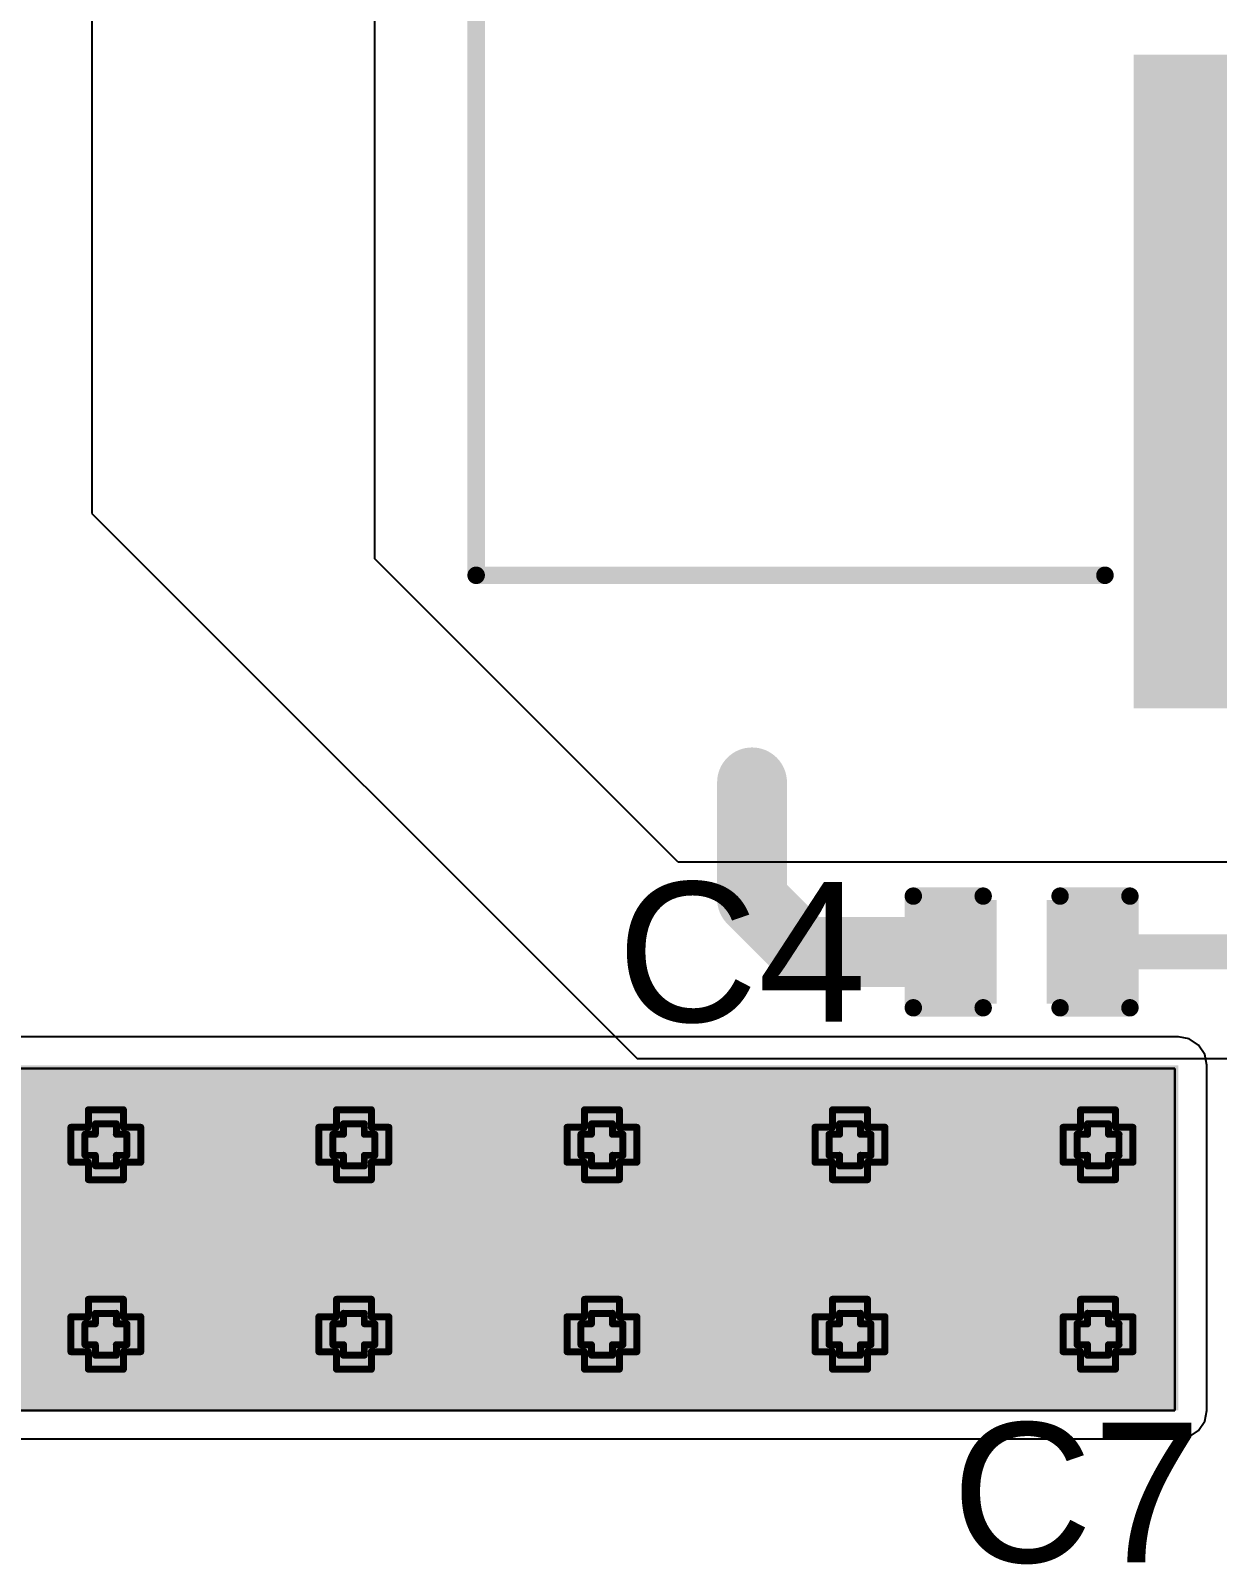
# Model space of a CAD drawing. Header units: inches. Extents: x -7 to 5163, y -3 to 5149.
# Drawn here: x 17.41 to 26.04, y 128.76 to 139.91 of the extents above; entities that cross this region are included whole.
import ezdxf

# ---------------------------------------------------------------- set-up
doc = ezdxf.new("R2010")
doc.units = ezdxf.units.IN
for name, color, linetype in [('Bottom Layer', 5, 'Continuous'), ('Bottom Solder', 6, 'Continuous'), ('Drill Drawing', 1, 'Continuous'), ('GND', 76, 'Continuous'), ('PWR', 16, 'Continuous'), ('Top Layer', 1, 'Continuous'), ('Top Overlay', 2, 'Continuous'), ('Top Paste', 8, 'Continuous'), ('Top Solder', 216, 'Continuous'), ('Via Holes', 16, 'Continuous')]:
    doc.layers.add(name, color=color, linetype=linetype)
doc.styles.add('Arial', font='', dxfattribs={"height": 0.2})
doc.styles.get('Arial').set_extended_font_data('Arial')

# ---------------------------------------------------------------- blocks, each defined once
blk = doc.blocks.new('SRP1270_4R7M_44')
at = {"layer": 'Top Layer'}
blk.add_hatch(color=1, dxfattribs=at).paths.add_polyline_path([(-7.775, -2), (-7.775, 2), (-3.225, 2), (-3.225, -2)])
at = {"layer": 'Top Paste'}
blk.add_hatch(color=8, dxfattribs=at).paths.add_polyline_path([(-7.775, -2), (-7.775, 2), (-3.225, 2), (-3.225, -2)])
at = {"layer": 'Top Solder'}
blk.add_hatch(color=216, dxfattribs=at).paths.add_polyline_path([(-7.877, -2.102), (-7.877, 2.102), (-3.123, 2.102), (-3.123, -2.102)])
at = {"layer": 'Top Overlay', "const_width": 0.127}
for points in [[(-6.909, 6.883), (-6.909, 2.311)], [(-6.909, 6.883), (6.883, 6.883)]]:
    blk.add_lwpolyline(points, dxfattribs=at)
at = {"layer": 'Top Overlay', "const_width": 0.0635}
for points in [[(-6.941, 6.883, 1), (-6.877, 6.883, 1)], [(-6.941, 6.883, 1), (-6.877, 6.883, 1)], [(-6.941, 2.311, 1), (-6.877, 2.311, 1)]]:
    blk.add_lwpolyline(points, format="xyb", close=True, dxfattribs=at)
blk = doc.blocks.new('____0402_89')
at = {"layer": 'Top Layer'}
for points in [[(-0.699, -0.318), (-0.699, 0.318), (-0.241, 0.318), (-0.241, -0.318)], [(0.241, -0.318), (0.241, 0.318), (0.699, 0.318), (0.699, -0.318)]]:
    blk.add_hatch(color=1, dxfattribs=at).paths.add_polyline_path(points)
at = {"layer": 'Top Paste'}
for points in [[(-0.699, -0.318), (-0.699, 0.318), (-0.241, 0.318), (-0.241, -0.318)], [(0.241, -0.318), (0.241, 0.318), (0.699, 0.318), (0.699, -0.318)]]:
    blk.add_hatch(color=8, dxfattribs=at).paths.add_polyline_path(points)
at = {"layer": 'Top Solder'}
for points in [[(-0.758, -0.377), (-0.758, 0.377), (-0.181, 0.377), (-0.181, -0.377)], [(0.181, -0.377), (0.181, 0.377), (0.758, 0.377), (0.758, -0.377)]]:
    blk.add_hatch(color=216, dxfattribs=at).paths.add_polyline_path(points)
at = {"layer": 'Top Overlay', "const_width": 0.127}
for points in [[(-0.279, 0.406), (-0.787, 0.406)], [(-0.787, 0.406), (-0.787, -0.406)], [(0.787, 0.406), (0.279, 0.406)], [(0.787, 0.406), (0.787, -0.406)], [(-0.279, -0.406), (-0.787, -0.406)], [(0.787, -0.406), (0.279, -0.406)]]:
    blk.add_lwpolyline(points, dxfattribs=at)
at = {"layer": 'Top Overlay', "const_width": 0.0635}
for points in [[(-0.819, 0.406, 1), (-0.756, 0.406, 1)], [(-0.819, 0.406, 1), (-0.756, 0.406, 1)], [(-0.311, 0.406, 1), (-0.248, 0.406, 1)], [(0.248, 0.406, 1), (0.311, 0.406, 1)], [(0.756, 0.406, 1), (0.819, 0.406, 1)], [(0.756, 0.406, 1), (0.819, 0.406, 1)], [(-0.819, -0.406, 1), (-0.756, -0.406, 1)], [(-0.819, -0.406, 1), (-0.756, -0.406, 1)], [(-0.311, -0.406, 1), (-0.248, -0.406, 1)], [(0.248, -0.406, 1), (0.311, -0.406, 1)], [(0.756, -0.406, 1), (0.819, -0.406, 1)], [(0.756, -0.406, 1), (0.819, -0.406, 1)]]:
    blk.add_lwpolyline(points, format="xyb", close=True, dxfattribs=at)

msp = doc.modelspace()

# ---------------------------------------------------------------- hatches: boundary and pattern name
at = {"layer": 'Bottom Layer'}
msp.add_hatch(color=5, dxfattribs=at).paths.add_polyline_path([(11.963, 129.875), (25.756, 129.875), (25.756, 132.385), (11.963, 132.385)])
h = msp.add_hatch(color=5, dxfattribs=at)
edge = h.paths.add_edge_path()
edge.add_arc((17.958, 131.807), 0.3, 0, 360)
h = msp.add_hatch(color=5, dxfattribs=at)
edge = h.paths.add_edge_path()
edge.add_arc((19.761, 131.807), 0.3, 0, 360)
h = msp.add_hatch(color=5, dxfattribs=at)
edge = h.paths.add_edge_path()
edge.add_arc((21.565, 131.807), 0.3, 0, 360)
h = msp.add_hatch(color=5, dxfattribs=at)
edge = h.paths.add_edge_path()
edge.add_arc((23.368, 131.807), 0.3, 0, 360)
h = msp.add_hatch(color=5, dxfattribs=at)
edge = h.paths.add_edge_path()
edge.add_arc((25.171, 131.807), 0.3, 0, 360)
h = msp.add_hatch(color=5, dxfattribs=at)
edge = h.paths.add_edge_path()
edge.add_arc((17.958, 130.429), 0.3, 0, 360)
h = msp.add_hatch(color=5, dxfattribs=at)
edge = h.paths.add_edge_path()
edge.add_arc((19.761, 130.429), 0.3, 0, 360)
h = msp.add_hatch(color=5, dxfattribs=at)
edge = h.paths.add_edge_path()
edge.add_arc((21.565, 130.429), 0.3, 0, 360)
h = msp.add_hatch(color=5, dxfattribs=at)
edge = h.paths.add_edge_path()
edge.add_arc((23.368, 130.429), 0.3, 0, 360)
h = msp.add_hatch(color=5, dxfattribs=at)
edge = h.paths.add_edge_path()
edge.add_arc((25.171, 130.429), 0.3, 0, 360)
at = {"layer": 'Bottom Solder'}
h = msp.add_hatch(color=6, dxfattribs=at)
edge = h.paths.add_edge_path()
edge.add_arc((17.958, 131.807), 0.402, 0, 360)
h = msp.add_hatch(color=6, dxfattribs=at)
edge = h.paths.add_edge_path()
edge.add_arc((19.761, 131.807), 0.402, 0, 360)
h = msp.add_hatch(color=6, dxfattribs=at)
edge = h.paths.add_edge_path()
edge.add_arc((21.565, 131.807), 0.402, 0, 360)
h = msp.add_hatch(color=6, dxfattribs=at)
edge = h.paths.add_edge_path()
edge.add_arc((23.368, 131.807), 0.402, 0, 360)
h = msp.add_hatch(color=6, dxfattribs=at)
edge = h.paths.add_edge_path()
edge.add_arc((25.171, 131.807), 0.402, 0, 360)
h = msp.add_hatch(color=6, dxfattribs=at)
edge = h.paths.add_edge_path()
edge.add_arc((17.958, 130.429), 0.402, 0, 360)
h = msp.add_hatch(color=6, dxfattribs=at)
edge = h.paths.add_edge_path()
edge.add_arc((19.761, 130.429), 0.402, 0, 360)
h = msp.add_hatch(color=6, dxfattribs=at)
edge = h.paths.add_edge_path()
edge.add_arc((21.565, 130.429), 0.402, 0, 360)
h = msp.add_hatch(color=6, dxfattribs=at)
edge = h.paths.add_edge_path()
edge.add_arc((23.368, 130.429), 0.402, 0, 360)
h = msp.add_hatch(color=6, dxfattribs=at)
edge = h.paths.add_edge_path()
edge.add_arc((25.171, 130.429), 0.402, 0, 360)
at = {"layer": 'GND'}
h = msp.add_hatch(color=76, dxfattribs=at)
edge = h.paths.add_edge_path()
edge.add_arc((17.958, 131.807), 0.3, 0, 360)
h = msp.add_hatch(color=76, dxfattribs=at)
edge = h.paths.add_edge_path()
edge.add_arc((19.761, 131.807), 0.3, 0, 360)
h = msp.add_hatch(color=76, dxfattribs=at)
edge = h.paths.add_edge_path()
edge.add_arc((21.565, 131.807), 0.3, 0, 360)
h = msp.add_hatch(color=76, dxfattribs=at)
edge = h.paths.add_edge_path()
edge.add_arc((23.368, 131.807), 0.3, 0, 360)
h = msp.add_hatch(color=76, dxfattribs=at)
edge = h.paths.add_edge_path()
edge.add_arc((25.171, 131.807), 0.3, 0, 360)
h = msp.add_hatch(color=76, dxfattribs=at)
edge = h.paths.add_edge_path()
edge.add_arc((17.958, 130.429), 0.3, 0, 360)
h = msp.add_hatch(color=76, dxfattribs=at)
edge = h.paths.add_edge_path()
edge.add_arc((19.761, 130.429), 0.3, 0, 360)
h = msp.add_hatch(color=76, dxfattribs=at)
edge = h.paths.add_edge_path()
edge.add_arc((21.565, 130.429), 0.3, 0, 360)
h = msp.add_hatch(color=76, dxfattribs=at)
edge = h.paths.add_edge_path()
edge.add_arc((23.368, 130.429), 0.3, 0, 360)
h = msp.add_hatch(color=76, dxfattribs=at)
edge = h.paths.add_edge_path()
edge.add_arc((25.171, 130.429), 0.3, 0, 360)
at = {"layer": 'PWR'}
h = msp.add_hatch(color=16, dxfattribs=at)
edge = h.paths.add_edge_path()
edge.add_arc((17.958, 131.807), 0.3, 0, 360)
h = msp.add_hatch(color=16, dxfattribs=at)
edge = h.paths.add_edge_path()
edge.add_arc((19.761, 131.807), 0.3, 0, 360)
h = msp.add_hatch(color=16, dxfattribs=at)
edge = h.paths.add_edge_path()
edge.add_arc((21.565, 131.807), 0.3, 0, 360)
h = msp.add_hatch(color=16, dxfattribs=at)
edge = h.paths.add_edge_path()
edge.add_arc((23.368, 131.807), 0.3, 0, 360)
h = msp.add_hatch(color=16, dxfattribs=at)
edge = h.paths.add_edge_path()
edge.add_arc((25.171, 131.807), 0.3, 0, 360)
h = msp.add_hatch(color=16, dxfattribs=at)
edge = h.paths.add_edge_path()
edge.add_arc((17.958, 130.429), 0.3, 0, 360)
h = msp.add_hatch(color=16, dxfattribs=at)
edge = h.paths.add_edge_path()
edge.add_arc((19.761, 130.429), 0.3, 0, 360)
h = msp.add_hatch(color=16, dxfattribs=at)
edge = h.paths.add_edge_path()
edge.add_arc((21.565, 130.429), 0.3, 0, 360)
h = msp.add_hatch(color=16, dxfattribs=at)
edge = h.paths.add_edge_path()
edge.add_arc((23.368, 130.429), 0.3, 0, 360)
h = msp.add_hatch(color=16, dxfattribs=at)
edge = h.paths.add_edge_path()
edge.add_arc((25.171, 130.429), 0.3, 0, 360)
at = {"layer": 'Top Layer'}
h = msp.add_hatch(color=1, dxfattribs=at)
edge = h.paths.add_edge_path()
edge.add_arc((17.958, 131.807), 0.3, 0, 360)
h = msp.add_hatch(color=1, dxfattribs=at)
edge = h.paths.add_edge_path()
edge.add_arc((19.761, 131.807), 0.3, 0, 360)
h = msp.add_hatch(color=1, dxfattribs=at)
edge = h.paths.add_edge_path()
edge.add_arc((21.565, 131.807), 0.3, 0, 360)
h = msp.add_hatch(color=1, dxfattribs=at)
edge = h.paths.add_edge_path()
edge.add_arc((23.368, 131.807), 0.3, 0, 360)
h = msp.add_hatch(color=1, dxfattribs=at)
edge = h.paths.add_edge_path()
edge.add_arc((25.171, 131.807), 0.3, 0, 360)
h = msp.add_hatch(color=1, dxfattribs=at)
edge = h.paths.add_edge_path()
edge.add_arc((17.958, 130.429), 0.3, 0, 360)
h = msp.add_hatch(color=1, dxfattribs=at)
edge = h.paths.add_edge_path()
edge.add_arc((19.761, 130.429), 0.3, 0, 360)
h = msp.add_hatch(color=1, dxfattribs=at)
edge = h.paths.add_edge_path()
edge.add_arc((21.565, 130.429), 0.3, 0, 360)
h = msp.add_hatch(color=1, dxfattribs=at)
edge = h.paths.add_edge_path()
edge.add_arc((23.368, 130.429), 0.3, 0, 360)
h = msp.add_hatch(color=1, dxfattribs=at)
edge = h.paths.add_edge_path()
edge.add_arc((25.171, 130.429), 0.3, 0, 360)
at = {"layer": 'Top Solder'}
h = msp.add_hatch(color=216, dxfattribs=at)
edge = h.paths.add_edge_path()
edge.add_arc((17.958, 131.807), 0.402, 0, 360)
h = msp.add_hatch(color=216, dxfattribs=at)
edge = h.paths.add_edge_path()
edge.add_arc((19.761, 131.807), 0.402, 0, 360)
h = msp.add_hatch(color=216, dxfattribs=at)
edge = h.paths.add_edge_path()
edge.add_arc((21.565, 131.807), 0.402, 0, 360)
h = msp.add_hatch(color=216, dxfattribs=at)
edge = h.paths.add_edge_path()
edge.add_arc((23.368, 131.807), 0.402, 0, 360)
h = msp.add_hatch(color=216, dxfattribs=at)
edge = h.paths.add_edge_path()
edge.add_arc((25.171, 131.807), 0.402, 0, 360)
h = msp.add_hatch(color=216, dxfattribs=at)
edge = h.paths.add_edge_path()
edge.add_arc((17.958, 130.429), 0.402, 0, 360)
h = msp.add_hatch(color=216, dxfattribs=at)
edge = h.paths.add_edge_path()
edge.add_arc((19.761, 130.429), 0.402, 0, 360)
h = msp.add_hatch(color=216, dxfattribs=at)
edge = h.paths.add_edge_path()
edge.add_arc((21.565, 130.429), 0.402, 0, 360)
h = msp.add_hatch(color=216, dxfattribs=at)
edge = h.paths.add_edge_path()
edge.add_arc((23.368, 130.429), 0.402, 0, 360)
h = msp.add_hatch(color=216, dxfattribs=at)
edge = h.paths.add_edge_path()
edge.add_arc((25.171, 130.429), 0.402, 0, 360)
at = {"layer": 'Via Holes'}
h = msp.add_hatch(color=7, dxfattribs=at)
edge = h.paths.add_edge_path()
edge.add_arc((17.958, 131.807), 0.15, 0, 360)
h = msp.add_hatch(color=7, dxfattribs=at)
edge = h.paths.add_edge_path()
edge.add_arc((19.761, 131.807), 0.15, 0, 360)
h = msp.add_hatch(color=7, dxfattribs=at)
edge = h.paths.add_edge_path()
edge.add_arc((21.565, 131.807), 0.15, 0, 360)
h = msp.add_hatch(color=7, dxfattribs=at)
edge = h.paths.add_edge_path()
edge.add_arc((23.368, 131.807), 0.15, 0, 360)
h = msp.add_hatch(color=7, dxfattribs=at)
edge = h.paths.add_edge_path()
edge.add_arc((25.171, 131.807), 0.15, 0, 360)
h = msp.add_hatch(color=7, dxfattribs=at)
edge = h.paths.add_edge_path()
edge.add_arc((17.958, 130.429), 0.15, 0, 360)
h = msp.add_hatch(color=7, dxfattribs=at)
edge = h.paths.add_edge_path()
edge.add_arc((19.761, 130.429), 0.15, 0, 360)
h = msp.add_hatch(color=7, dxfattribs=at)
edge = h.paths.add_edge_path()
edge.add_arc((21.565, 130.429), 0.15, 0, 360)
h = msp.add_hatch(color=7, dxfattribs=at)
edge = h.paths.add_edge_path()
edge.add_arc((23.368, 130.429), 0.15, 0, 360)
h = msp.add_hatch(color=7, dxfattribs=at)
edge = h.paths.add_edge_path()
edge.add_arc((25.171, 130.429), 0.15, 0, 360)

# ---------------------------------------------------------------- linework, layer by layer
at = {"layer": 'Bottom Layer'}
for p, q in [((25.756, 132.592), (11.963, 132.592)), ((25.835, 132.576), (25.756, 132.592)), ((25.902, 132.531), (25.835, 132.576)), ((25.947, 132.464), (25.902, 132.531)), ((25.963, 132.385), (25.947, 132.464)), ((25.963, 129.875), (25.963, 132.385)), ((25.947, 129.796), (25.963, 129.875)), ((25.835, 129.684), (25.902, 129.729)), ((25.902, 129.729), (25.947, 129.796)), ((11.963, 129.668), (25.756, 129.668)), ((25.756, 129.668), (25.835, 129.684))]:
    msp.add_line(p, q, dxfattribs=at)
at = {"layer": 'Drill Drawing', "const_width": 0.0508}
for points in [[(17.831, 131.934), (17.831, 132.061)], [(17.831, 132.061), (18.085, 132.061)], [(18.085, 131.934), (18.085, 132.061)], [(19.634, 131.934), (19.634, 132.061)], [(19.634, 132.061), (19.888, 132.061)], [(19.888, 131.934), (19.888, 132.061)], [(21.438, 131.934), (21.438, 132.061)], [(21.438, 132.061), (21.692, 132.061)], [(21.692, 131.934), (21.692, 132.061)], [(23.241, 131.934), (23.241, 132.061)], [(23.241, 132.061), (23.495, 132.061)], [(23.495, 131.934), (23.495, 132.061)], [(25.044, 131.934), (25.044, 132.061)], [(25.044, 132.061), (25.298, 132.061)], [(25.298, 131.934), (25.298, 132.061)], [(17.704, 131.68), (17.704, 131.934)], [(17.704, 131.934), (17.831, 131.934)], [(17.882, 131.883), (17.882, 131.959)], [(17.882, 131.959), (18.034, 131.959)], [(18.034, 131.883), (18.034, 131.959)], [(18.085, 131.934), (18.212, 131.934)], [(18.212, 131.68), (18.212, 131.934)], [(19.507, 131.68), (19.507, 131.934)], [(19.507, 131.934), (19.634, 131.934)], [(19.685, 131.883), (19.685, 131.959)], [(19.685, 131.959), (19.837, 131.959)], [(19.837, 131.883), (19.837, 131.959)], [(19.888, 131.934), (20.015, 131.934)], [(20.015, 131.68), (20.015, 131.934)], [(21.311, 131.68), (21.311, 131.934)], [(21.311, 131.934), (21.438, 131.934)], [(21.488, 131.883), (21.488, 131.959)], [(21.488, 131.959), (21.641, 131.959)], [(21.641, 131.883), (21.641, 131.959)], [(21.692, 131.934), (21.819, 131.934)], [(21.819, 131.68), (21.819, 131.934)], [(23.114, 131.68), (23.114, 131.934)], [(23.114, 131.934), (23.241, 131.934)], [(23.292, 131.883), (23.292, 131.959)], [(23.292, 131.959), (23.444, 131.959)], [(23.444, 131.883), (23.444, 131.959)], [(23.495, 131.934), (23.622, 131.934)], [(23.622, 131.68), (23.622, 131.934)], [(24.917, 131.68), (24.917, 131.934)], [(24.917, 131.934), (25.044, 131.934)], [(25.095, 131.883), (25.095, 131.959)], [(25.095, 131.959), (25.248, 131.959)], [(25.248, 131.883), (25.248, 131.959)], [(25.298, 131.934), (25.425, 131.934)], [(25.425, 131.68), (25.425, 131.934)], [(17.805, 131.73), (17.805, 131.883)], [(17.805, 131.883), (17.882, 131.883)], [(18.034, 131.883), (18.11, 131.883)], [(18.11, 131.73), (18.11, 131.883)], [(19.609, 131.73), (19.609, 131.883)], [(19.609, 131.883), (19.685, 131.883)], [(19.837, 131.883), (19.914, 131.883)], [(19.914, 131.73), (19.914, 131.883)], [(21.412, 131.73), (21.412, 131.883)], [(21.412, 131.883), (21.488, 131.883)], [(21.641, 131.883), (21.717, 131.883)], [(21.717, 131.73), (21.717, 131.883)], [(23.216, 131.73), (23.216, 131.883)], [(23.216, 131.883), (23.292, 131.883)], [(23.444, 131.883), (23.52, 131.883)], [(23.52, 131.73), (23.52, 131.883)], [(25.019, 131.73), (25.019, 131.883)], [(25.019, 131.883), (25.095, 131.883)], [(25.248, 131.883), (25.324, 131.883)], [(25.324, 131.73), (25.324, 131.883)], [(17.805, 131.73), (17.882, 131.73)], [(17.882, 131.654), (17.882, 131.73)], [(18.034, 131.73), (18.11, 131.73)], [(18.034, 131.654), (18.034, 131.73)], [(19.609, 131.73), (19.685, 131.73)], [(19.685, 131.654), (19.685, 131.73)], [(19.837, 131.73), (19.914, 131.73)], [(19.837, 131.654), (19.837, 131.73)], [(21.412, 131.73), (21.488, 131.73)], [(21.488, 131.654), (21.488, 131.73)], [(21.641, 131.73), (21.717, 131.73)], [(21.641, 131.654), (21.641, 131.73)], [(23.216, 131.73), (23.292, 131.73)], [(23.292, 131.654), (23.292, 131.73)], [(23.444, 131.73), (23.52, 131.73)], [(23.444, 131.654), (23.444, 131.73)], [(25.019, 131.73), (25.095, 131.73)], [(25.095, 131.654), (25.095, 131.73)], [(25.248, 131.73), (25.324, 131.73)], [(25.248, 131.654), (25.248, 131.73)], [(17.704, 131.68), (17.831, 131.68)], [(17.831, 131.553), (17.831, 131.68)], [(17.882, 131.654), (18.034, 131.654)], [(18.085, 131.68), (18.212, 131.68)], [(18.085, 131.553), (18.085, 131.68)], [(19.507, 131.68), (19.634, 131.68)], [(19.634, 131.553), (19.634, 131.68)], [(19.685, 131.654), (19.837, 131.654)], [(19.888, 131.68), (20.015, 131.68)], [(19.888, 131.553), (19.888, 131.68)], [(21.311, 131.68), (21.438, 131.68)], [(21.438, 131.553), (21.438, 131.68)], [(21.488, 131.654), (21.641, 131.654)], [(21.692, 131.68), (21.819, 131.68)], [(21.692, 131.553), (21.692, 131.68)], [(23.114, 131.68), (23.241, 131.68)], [(23.241, 131.553), (23.241, 131.68)], [(23.292, 131.654), (23.444, 131.654)], [(23.495, 131.68), (23.622, 131.68)], [(23.495, 131.553), (23.495, 131.68)], [(24.917, 131.68), (25.044, 131.68)], [(25.044, 131.553), (25.044, 131.68)], [(25.095, 131.654), (25.248, 131.654)], [(25.298, 131.68), (25.425, 131.68)], [(25.298, 131.553), (25.298, 131.68)], [(17.831, 131.553), (18.085, 131.553)], [(19.634, 131.553), (19.888, 131.553)], [(21.438, 131.553), (21.692, 131.553)], [(23.241, 131.553), (23.495, 131.553)], [(25.044, 131.553), (25.298, 131.553)], [(17.831, 130.556), (17.831, 130.683)], [(17.831, 130.683), (18.085, 130.683)], [(18.085, 130.556), (18.085, 130.683)], [(19.634, 130.556), (19.634, 130.683)], [(19.634, 130.683), (19.888, 130.683)], [(19.888, 130.556), (19.888, 130.683)], [(21.438, 130.556), (21.438, 130.683)], [(21.438, 130.683), (21.692, 130.683)], [(21.692, 130.556), (21.692, 130.683)], [(23.241, 130.556), (23.241, 130.683)], [(23.241, 130.683), (23.495, 130.683)], [(23.495, 130.556), (23.495, 130.683)], [(25.044, 130.556), (25.044, 130.683)], [(25.044, 130.683), (25.298, 130.683)], [(25.298, 130.556), (25.298, 130.683)], [(17.882, 130.505), (17.882, 130.581)], [(17.882, 130.581), (18.034, 130.581)], [(18.034, 130.505), (18.034, 130.581)], [(19.685, 130.505), (19.685, 130.581)], [(19.685, 130.581), (19.837, 130.581)], [(19.837, 130.505), (19.837, 130.581)], [(21.488, 130.505), (21.488, 130.581)], [(21.488, 130.581), (21.641, 130.581)], [(21.641, 130.505), (21.641, 130.581)], [(23.292, 130.505), (23.292, 130.581)], [(23.292, 130.581), (23.444, 130.581)], [(23.444, 130.505), (23.444, 130.581)], [(25.095, 130.505), (25.095, 130.581)], [(25.095, 130.581), (25.248, 130.581)], [(25.248, 130.505), (25.248, 130.581)], [(17.704, 130.302), (17.704, 130.556)], [(17.704, 130.556), (17.831, 130.556)], [(17.805, 130.353), (17.805, 130.505)], [(17.805, 130.505), (17.882, 130.505)], [(18.034, 130.505), (18.11, 130.505)], [(18.085, 130.556), (18.212, 130.556)], [(18.11, 130.353), (18.11, 130.505)], [(18.212, 130.302), (18.212, 130.556)], [(19.507, 130.302), (19.507, 130.556)], [(19.507, 130.556), (19.634, 130.556)], [(19.609, 130.353), (19.609, 130.505)], [(19.609, 130.505), (19.685, 130.505)], [(19.837, 130.505), (19.914, 130.505)], [(19.888, 130.556), (20.015, 130.556)], [(19.914, 130.353), (19.914, 130.505)], [(20.015, 130.302), (20.015, 130.556)], [(21.311, 130.302), (21.311, 130.556)], [(21.311, 130.556), (21.438, 130.556)], [(21.412, 130.353), (21.412, 130.505)], [(21.412, 130.505), (21.488, 130.505)], [(21.641, 130.505), (21.717, 130.505)], [(21.692, 130.556), (21.819, 130.556)], [(21.717, 130.353), (21.717, 130.505)], [(21.819, 130.302), (21.819, 130.556)], [(23.114, 130.302), (23.114, 130.556)], [(23.114, 130.556), (23.241, 130.556)], [(23.216, 130.353), (23.216, 130.505)], [(23.216, 130.505), (23.292, 130.505)], [(23.444, 130.505), (23.52, 130.505)], [(23.495, 130.556), (23.622, 130.556)], [(23.52, 130.353), (23.52, 130.505)], [(23.622, 130.302), (23.622, 130.556)], [(24.917, 130.302), (24.917, 130.556)], [(24.917, 130.556), (25.044, 130.556)], [(25.019, 130.353), (25.019, 130.505)], [(25.019, 130.505), (25.095, 130.505)], [(25.248, 130.505), (25.324, 130.505)], [(25.298, 130.556), (25.425, 130.556)], [(25.324, 130.353), (25.324, 130.505)], [(25.425, 130.302), (25.425, 130.556)], [(17.805, 130.353), (17.882, 130.353)], [(17.882, 130.277), (17.882, 130.353)], [(18.034, 130.353), (18.11, 130.353)], [(18.034, 130.277), (18.034, 130.353)], [(19.609, 130.353), (19.685, 130.353)], [(19.685, 130.277), (19.685, 130.353)], [(19.837, 130.353), (19.914, 130.353)], [(19.837, 130.277), (19.837, 130.353)], [(21.412, 130.353), (21.488, 130.353)], [(21.488, 130.277), (21.488, 130.353)], [(21.641, 130.353), (21.717, 130.353)], [(21.641, 130.277), (21.641, 130.353)], [(23.216, 130.353), (23.292, 130.353)], [(23.292, 130.277), (23.292, 130.353)], [(23.444, 130.353), (23.52, 130.353)], [(23.444, 130.277), (23.444, 130.353)], [(25.019, 130.353), (25.095, 130.353)], [(25.095, 130.277), (25.095, 130.353)], [(25.248, 130.353), (25.324, 130.353)], [(25.248, 130.277), (25.248, 130.353)], [(17.704, 130.302), (17.831, 130.302)], [(17.831, 130.175), (17.831, 130.302)], [(17.882, 130.277), (18.034, 130.277)], [(18.085, 130.302), (18.212, 130.302)], [(18.085, 130.175), (18.085, 130.302)], [(19.507, 130.302), (19.634, 130.302)], [(19.634, 130.175), (19.634, 130.302)], [(19.685, 130.277), (19.837, 130.277)], [(19.888, 130.302), (20.015, 130.302)], [(19.888, 130.175), (19.888, 130.302)], [(21.311, 130.302), (21.438, 130.302)], [(21.438, 130.175), (21.438, 130.302)], [(21.488, 130.277), (21.641, 130.277)], [(21.692, 130.302), (21.819, 130.302)], [(21.692, 130.175), (21.692, 130.302)], [(23.114, 130.302), (23.241, 130.302)], [(23.241, 130.175), (23.241, 130.302)], [(23.292, 130.277), (23.444, 130.277)], [(23.495, 130.302), (23.622, 130.302)], [(23.495, 130.175), (23.495, 130.302)], [(24.917, 130.302), (25.044, 130.302)], [(25.044, 130.175), (25.044, 130.302)], [(25.095, 130.277), (25.248, 130.277)], [(25.298, 130.302), (25.425, 130.302)], [(25.298, 130.175), (25.298, 130.302)], [(17.831, 130.175), (18.085, 130.175)], [(19.634, 130.175), (19.888, 130.175)], [(21.438, 130.175), (21.692, 130.175)], [(23.241, 130.175), (23.495, 130.175)], [(25.044, 130.175), (25.298, 130.175)]]:
    msp.add_lwpolyline(points, dxfattribs=at)
at = {"layer": 'Drill Drawing', "const_width": 0.0254}
for points in [[(17.818, 132.061, 1), (17.843, 132.061, 1)], [(17.818, 132.061, 1), (17.843, 132.061, 1)], [(18.072, 132.061, 1), (18.098, 132.061, 1)], [(18.072, 132.061, 1), (18.098, 132.061, 1)], [(19.622, 132.061, 1), (19.647, 132.061, 1)], [(19.622, 132.061, 1), (19.647, 132.061, 1)], [(19.875, 132.061, 1), (19.901, 132.061, 1)], [(19.875, 132.061, 1), (19.901, 132.061, 1)], [(21.425, 132.061, 1), (21.45, 132.061, 1)], [(21.425, 132.061, 1), (21.45, 132.061, 1)], [(21.679, 132.061, 1), (21.704, 132.061, 1)], [(21.679, 132.061, 1), (21.704, 132.061, 1)], [(23.228, 132.061, 1), (23.254, 132.061, 1)], [(23.228, 132.061, 1), (23.254, 132.061, 1)], [(23.482, 132.061, 1), (23.508, 132.061, 1)], [(23.482, 132.061, 1), (23.508, 132.061, 1)], [(25.032, 132.061, 1), (25.057, 132.061, 1)], [(25.032, 132.061, 1), (25.057, 132.061, 1)], [(25.286, 132.061, 1), (25.311, 132.061, 1)], [(25.286, 132.061, 1), (25.311, 132.061, 1)], [(17.691, 131.934, 1), (17.716, 131.934, 1)], [(17.691, 131.934, 1), (17.716, 131.934, 1)], [(17.818, 131.934, 1), (17.843, 131.934, 1)], [(17.818, 131.934, 1), (17.843, 131.934, 1)], [(17.869, 131.959, 1), (17.894, 131.959, 1)], [(17.869, 131.959, 1), (17.894, 131.959, 1)], [(18.021, 131.959, 1), (18.047, 131.959, 1)], [(18.021, 131.959, 1), (18.047, 131.959, 1)], [(18.072, 131.934, 1), (18.098, 131.934, 1)], [(18.072, 131.934, 1), (18.098, 131.934, 1)], [(18.199, 131.934, 1), (18.224, 131.934, 1)], [(18.199, 131.934, 1), (18.224, 131.934, 1)], [(19.494, 131.934, 1), (19.52, 131.934, 1)], [(19.494, 131.934, 1), (19.52, 131.934, 1)], [(19.622, 131.934, 1), (19.647, 131.934, 1)], [(19.622, 131.934, 1), (19.647, 131.934, 1)], [(19.672, 131.959, 1), (19.698, 131.959, 1)], [(19.672, 131.959, 1), (19.698, 131.959, 1)], [(19.825, 131.959, 1), (19.85, 131.959, 1)], [(19.825, 131.959, 1), (19.85, 131.959, 1)], [(19.875, 131.934, 1), (19.901, 131.934, 1)], [(19.875, 131.934, 1), (19.901, 131.934, 1)], [(20.003, 131.934, 1), (20.028, 131.934, 1)], [(20.003, 131.934, 1), (20.028, 131.934, 1)], [(21.298, 131.934, 1), (21.323, 131.934, 1)], [(21.298, 131.934, 1), (21.323, 131.934, 1)], [(21.425, 131.934, 1), (21.45, 131.934, 1)], [(21.425, 131.934, 1), (21.45, 131.934, 1)], [(21.476, 131.959, 1), (21.501, 131.959, 1)], [(21.476, 131.959, 1), (21.501, 131.959, 1)], [(21.628, 131.959, 1), (21.654, 131.959, 1)], [(21.628, 131.959, 1), (21.654, 131.959, 1)], [(21.679, 131.934, 1), (21.704, 131.934, 1)], [(21.679, 131.934, 1), (21.704, 131.934, 1)], [(21.806, 131.934, 1), (21.831, 131.934, 1)], [(21.806, 131.934, 1), (21.831, 131.934, 1)], [(23.101, 131.934, 1), (23.127, 131.934, 1)], [(23.101, 131.934, 1), (23.127, 131.934, 1)], [(23.228, 131.934, 1), (23.254, 131.934, 1)], [(23.228, 131.934, 1), (23.254, 131.934, 1)], [(23.279, 131.959, 1), (23.305, 131.959, 1)], [(23.279, 131.959, 1), (23.305, 131.959, 1)], [(23.431, 131.959, 1), (23.457, 131.959, 1)], [(23.431, 131.959, 1), (23.457, 131.959, 1)], [(23.482, 131.934, 1), (23.508, 131.934, 1)], [(23.482, 131.934, 1), (23.508, 131.934, 1)], [(23.609, 131.934, 1), (23.635, 131.934, 1)], [(23.609, 131.934, 1), (23.635, 131.934, 1)], [(24.905, 131.934, 1), (24.93, 131.934, 1)], [(24.905, 131.934, 1), (24.93, 131.934, 1)], [(25.032, 131.934, 1), (25.057, 131.934, 1)], [(25.032, 131.934, 1), (25.057, 131.934, 1)], [(25.082, 131.959, 1), (25.108, 131.959, 1)], [(25.082, 131.959, 1), (25.108, 131.959, 1)], [(25.235, 131.959, 1), (25.26, 131.959, 1)], [(25.235, 131.959, 1), (25.26, 131.959, 1)], [(25.286, 131.934, 1), (25.311, 131.934, 1)], [(25.286, 131.934, 1), (25.311, 131.934, 1)], [(25.413, 131.934, 1), (25.438, 131.934, 1)], [(25.413, 131.934, 1), (25.438, 131.934, 1)], [(17.793, 131.883, 1), (17.818, 131.883, 1)], [(17.793, 131.883, 1), (17.818, 131.883, 1)], [(17.869, 131.883, 1), (17.894, 131.883, 1)], [(17.869, 131.883, 1), (17.894, 131.883, 1)], [(18.021, 131.883, 1), (18.047, 131.883, 1)], [(18.021, 131.883, 1), (18.047, 131.883, 1)], [(18.098, 131.883, 1), (18.123, 131.883, 1)], [(18.098, 131.883, 1), (18.123, 131.883, 1)], [(19.596, 131.883, 1), (19.622, 131.883, 1)], [(19.596, 131.883, 1), (19.622, 131.883, 1)], [(19.672, 131.883, 1), (19.698, 131.883, 1)], [(19.672, 131.883, 1), (19.698, 131.883, 1)], [(19.825, 131.883, 1), (19.85, 131.883, 1)], [(19.825, 131.883, 1), (19.85, 131.883, 1)], [(19.901, 131.883, 1), (19.926, 131.883, 1)], [(19.901, 131.883, 1), (19.926, 131.883, 1)], [(21.399, 131.883, 1), (21.425, 131.883, 1)], [(21.399, 131.883, 1), (21.425, 131.883, 1)], [(21.476, 131.883, 1), (21.501, 131.883, 1)], [(21.476, 131.883, 1), (21.501, 131.883, 1)], [(21.628, 131.883, 1), (21.654, 131.883, 1)], [(21.628, 131.883, 1), (21.654, 131.883, 1)], [(21.704, 131.883, 1), (21.73, 131.883, 1)], [(21.704, 131.883, 1), (21.73, 131.883, 1)], [(23.203, 131.883, 1), (23.228, 131.883, 1)], [(23.203, 131.883, 1), (23.228, 131.883, 1)], [(23.279, 131.883, 1), (23.305, 131.883, 1)], [(23.279, 131.883, 1), (23.305, 131.883, 1)], [(23.431, 131.883, 1), (23.457, 131.883, 1)], [(23.431, 131.883, 1), (23.457, 131.883, 1)], [(23.508, 131.883, 1), (23.533, 131.883, 1)], [(23.508, 131.883, 1), (23.533, 131.883, 1)], [(25.006, 131.883, 1), (25.032, 131.883, 1)], [(25.006, 131.883, 1), (25.032, 131.883, 1)], [(25.082, 131.883, 1), (25.108, 131.883, 1)], [(25.082, 131.883, 1), (25.108, 131.883, 1)], [(25.235, 131.883, 1), (25.26, 131.883, 1)], [(25.235, 131.883, 1), (25.26, 131.883, 1)], [(25.311, 131.883, 1), (25.337, 131.883, 1)], [(25.311, 131.883, 1), (25.337, 131.883, 1)], [(17.793, 131.73, 1), (17.818, 131.73, 1)], [(17.793, 131.73, 1), (17.818, 131.73, 1)], [(17.869, 131.73, 1), (17.894, 131.73, 1)], [(17.869, 131.73, 1), (17.894, 131.73, 1)], [(18.021, 131.73, 1), (18.047, 131.73, 1)], [(18.021, 131.73, 1), (18.047, 131.73, 1)], [(18.098, 131.73, 1), (18.123, 131.73, 1)], [(18.098, 131.73, 1), (18.123, 131.73, 1)], [(19.596, 131.73, 1), (19.622, 131.73, 1)], [(19.596, 131.73, 1), (19.622, 131.73, 1)], [(19.672, 131.73, 1), (19.698, 131.73, 1)], [(19.672, 131.73, 1), (19.698, 131.73, 1)], [(19.825, 131.73, 1), (19.85, 131.73, 1)], [(19.825, 131.73, 1), (19.85, 131.73, 1)], [(19.901, 131.73, 1), (19.926, 131.73, 1)], [(19.901, 131.73, 1), (19.926, 131.73, 1)], [(21.399, 131.73, 1), (21.425, 131.73, 1)], [(21.399, 131.73, 1), (21.425, 131.73, 1)], [(21.476, 131.73, 1), (21.501, 131.73, 1)], [(21.476, 131.73, 1), (21.501, 131.73, 1)], [(21.628, 131.73, 1), (21.654, 131.73, 1)], [(21.628, 131.73, 1), (21.654, 131.73, 1)], [(21.704, 131.73, 1), (21.73, 131.73, 1)], [(21.704, 131.73, 1), (21.73, 131.73, 1)], [(23.203, 131.73, 1), (23.228, 131.73, 1)], [(23.203, 131.73, 1), (23.228, 131.73, 1)], [(23.279, 131.73, 1), (23.305, 131.73, 1)], [(23.279, 131.73, 1), (23.305, 131.73, 1)], [(23.431, 131.73, 1), (23.457, 131.73, 1)], [(23.431, 131.73, 1), (23.457, 131.73, 1)], [(23.508, 131.73, 1), (23.533, 131.73, 1)], [(23.508, 131.73, 1), (23.533, 131.73, 1)], [(25.006, 131.73, 1), (25.032, 131.73, 1)], [(25.006, 131.73, 1), (25.032, 131.73, 1)], [(25.082, 131.73, 1), (25.108, 131.73, 1)], [(25.082, 131.73, 1), (25.108, 131.73, 1)], [(25.235, 131.73, 1), (25.26, 131.73, 1)], [(25.235, 131.73, 1), (25.26, 131.73, 1)], [(25.311, 131.73, 1), (25.337, 131.73, 1)], [(25.311, 131.73, 1), (25.337, 131.73, 1)], [(17.691, 131.68, 1), (17.716, 131.68, 1)], [(17.691, 131.68, 1), (17.716, 131.68, 1)], [(17.818, 131.68, 1), (17.843, 131.68, 1)], [(17.818, 131.68, 1), (17.843, 131.68, 1)], [(17.869, 131.654, 1), (17.894, 131.654, 1)], [(17.869, 131.654, 1), (17.894, 131.654, 1)], [(18.021, 131.654, 1), (18.047, 131.654, 1)], [(18.021, 131.654, 1), (18.047, 131.654, 1)], [(18.072, 131.68, 1), (18.098, 131.68, 1)], [(18.072, 131.68, 1), (18.098, 131.68, 1)], [(18.199, 131.68, 1), (18.224, 131.68, 1)], [(18.199, 131.68, 1), (18.224, 131.68, 1)], [(19.494, 131.68, 1), (19.52, 131.68, 1)], [(19.494, 131.68, 1), (19.52, 131.68, 1)], [(19.622, 131.68, 1), (19.647, 131.68, 1)], [(19.622, 131.68, 1), (19.647, 131.68, 1)], [(19.672, 131.654, 1), (19.698, 131.654, 1)], [(19.672, 131.654, 1), (19.698, 131.654, 1)], [(19.825, 131.654, 1), (19.85, 131.654, 1)], [(19.825, 131.654, 1), (19.85, 131.654, 1)], [(19.875, 131.68, 1), (19.901, 131.68, 1)], [(19.875, 131.68, 1), (19.901, 131.68, 1)], [(20.003, 131.68, 1), (20.028, 131.68, 1)], [(20.003, 131.68, 1), (20.028, 131.68, 1)], [(21.298, 131.68, 1), (21.323, 131.68, 1)], [(21.298, 131.68, 1), (21.323, 131.68, 1)], [(21.425, 131.68, 1), (21.45, 131.68, 1)], [(21.425, 131.68, 1), (21.45, 131.68, 1)], [(21.476, 131.654, 1), (21.501, 131.654, 1)], [(21.476, 131.654, 1), (21.501, 131.654, 1)], [(21.628, 131.654, 1), (21.654, 131.654, 1)], [(21.628, 131.654, 1), (21.654, 131.654, 1)], [(21.679, 131.68, 1), (21.704, 131.68, 1)], [(21.679, 131.68, 1), (21.704, 131.68, 1)], [(21.806, 131.68, 1), (21.831, 131.68, 1)], [(21.806, 131.68, 1), (21.831, 131.68, 1)], [(23.101, 131.68, 1), (23.127, 131.68, 1)], [(23.101, 131.68, 1), (23.127, 131.68, 1)], [(23.228, 131.68, 1), (23.254, 131.68, 1)], [(23.228, 131.68, 1), (23.254, 131.68, 1)], [(23.279, 131.654, 1), (23.305, 131.654, 1)], [(23.279, 131.654, 1), (23.305, 131.654, 1)], [(23.431, 131.654, 1), (23.457, 131.654, 1)], [(23.431, 131.654, 1), (23.457, 131.654, 1)], [(23.482, 131.68, 1), (23.508, 131.68, 1)], [(23.482, 131.68, 1), (23.508, 131.68, 1)], [(23.609, 131.68, 1), (23.635, 131.68, 1)], [(23.609, 131.68, 1), (23.635, 131.68, 1)], [(24.905, 131.68, 1), (24.93, 131.68, 1)], [(24.905, 131.68, 1), (24.93, 131.68, 1)], [(25.032, 131.68, 1), (25.057, 131.68, 1)], [(25.032, 131.68, 1), (25.057, 131.68, 1)], [(25.082, 131.654, 1), (25.108, 131.654, 1)], [(25.082, 131.654, 1), (25.108, 131.654, 1)], [(25.235, 131.654, 1), (25.26, 131.654, 1)], [(25.235, 131.654, 1), (25.26, 131.654, 1)], [(25.286, 131.68, 1), (25.311, 131.68, 1)], [(25.286, 131.68, 1), (25.311, 131.68, 1)], [(25.413, 131.68, 1), (25.438, 131.68, 1)], [(25.413, 131.68, 1), (25.438, 131.68, 1)], [(17.818, 131.553, 1), (17.843, 131.553, 1)], [(17.818, 131.553, 1), (17.843, 131.553, 1)], [(18.072, 131.553, 1), (18.098, 131.553, 1)], [(18.072, 131.553, 1), (18.098, 131.553, 1)], [(19.622, 131.553, 1), (19.647, 131.553, 1)], [(19.622, 131.553, 1), (19.647, 131.553, 1)], [(19.875, 131.553, 1), (19.901, 131.553, 1)], [(19.875, 131.553, 1), (19.901, 131.553, 1)], [(21.425, 131.553, 1), (21.45, 131.553, 1)], [(21.425, 131.553, 1), (21.45, 131.553, 1)], [(21.679, 131.553, 1), (21.704, 131.553, 1)], [(21.679, 131.553, 1), (21.704, 131.553, 1)], [(23.228, 131.553, 1), (23.254, 131.553, 1)], [(23.228, 131.553, 1), (23.254, 131.553, 1)], [(23.482, 131.553, 1), (23.508, 131.553, 1)], [(23.482, 131.553, 1), (23.508, 131.553, 1)], [(25.032, 131.553, 1), (25.057, 131.553, 1)], [(25.032, 131.553, 1), (25.057, 131.553, 1)], [(25.286, 131.553, 1), (25.311, 131.553, 1)], [(25.286, 131.553, 1), (25.311, 131.553, 1)], [(17.818, 130.683, 1), (17.843, 130.683, 1)], [(17.818, 130.683, 1), (17.843, 130.683, 1)], [(18.072, 130.683, 1), (18.098, 130.683, 1)], [(18.072, 130.683, 1), (18.098, 130.683, 1)], [(19.622, 130.683, 1), (19.647, 130.683, 1)], [(19.622, 130.683, 1), (19.647, 130.683, 1)], [(19.875, 130.683, 1), (19.901, 130.683, 1)], [(19.875, 130.683, 1), (19.901, 130.683, 1)], [(21.425, 130.683, 1), (21.45, 130.683, 1)], [(21.425, 130.683, 1), (21.45, 130.683, 1)], [(21.679, 130.683, 1), (21.704, 130.683, 1)], [(21.679, 130.683, 1), (21.704, 130.683, 1)], [(23.228, 130.683, 1), (23.254, 130.683, 1)], [(23.228, 130.683, 1), (23.254, 130.683, 1)], [(23.482, 130.683, 1), (23.508, 130.683, 1)], [(23.482, 130.683, 1), (23.508, 130.683, 1)], [(25.032, 130.683, 1), (25.057, 130.683, 1)], [(25.032, 130.683, 1), (25.057, 130.683, 1)], [(25.286, 130.683, 1), (25.311, 130.683, 1)], [(25.286, 130.683, 1), (25.311, 130.683, 1)], [(17.869, 130.581, 1), (17.894, 130.581, 1)], [(17.869, 130.581, 1), (17.894, 130.581, 1)], [(18.021, 130.581, 1), (18.047, 130.581, 1)], [(18.021, 130.581, 1), (18.047, 130.581, 1)], [(19.672, 130.581, 1), (19.698, 130.581, 1)], [(19.672, 130.581, 1), (19.698, 130.581, 1)], [(19.825, 130.581, 1), (19.85, 130.581, 1)], [(19.825, 130.581, 1), (19.85, 130.581, 1)], [(21.476, 130.581, 1), (21.501, 130.581, 1)], [(21.476, 130.581, 1), (21.501, 130.581, 1)], [(21.628, 130.581, 1), (21.654, 130.581, 1)], [(21.628, 130.581, 1), (21.654, 130.581, 1)], [(23.279, 130.581, 1), (23.305, 130.581, 1)], [(23.279, 130.581, 1), (23.305, 130.581, 1)], [(23.431, 130.581, 1), (23.457, 130.581, 1)], [(23.431, 130.581, 1), (23.457, 130.581, 1)], [(25.082, 130.581, 1), (25.108, 130.581, 1)], [(25.082, 130.581, 1), (25.108, 130.581, 1)], [(25.235, 130.581, 1), (25.26, 130.581, 1)], [(25.235, 130.581, 1), (25.26, 130.581, 1)], [(17.691, 130.556, 1), (17.716, 130.556, 1)], [(17.691, 130.556, 1), (17.716, 130.556, 1)], [(17.793, 130.505, 1), (17.818, 130.505, 1)], [(17.793, 130.505, 1), (17.818, 130.505, 1)], [(17.818, 130.556, 1), (17.843, 130.556, 1)], [(17.818, 130.556, 1), (17.843, 130.556, 1)], [(17.869, 130.505, 1), (17.894, 130.505, 1)], [(17.869, 130.505, 1), (17.894, 130.505, 1)], [(18.021, 130.505, 1), (18.047, 130.505, 1)], [(18.021, 130.505, 1), (18.047, 130.505, 1)], [(18.072, 130.556, 1), (18.098, 130.556, 1)], [(18.072, 130.556, 1), (18.098, 130.556, 1)], [(18.098, 130.505, 1), (18.123, 130.505, 1)], [(18.098, 130.505, 1), (18.123, 130.505, 1)], [(18.199, 130.556, 1), (18.224, 130.556, 1)], [(18.199, 130.556, 1), (18.224, 130.556, 1)], [(19.494, 130.556, 1), (19.52, 130.556, 1)], [(19.494, 130.556, 1), (19.52, 130.556, 1)], [(19.596, 130.505, 1), (19.622, 130.505, 1)], [(19.596, 130.505, 1), (19.622, 130.505, 1)], [(19.622, 130.556, 1), (19.647, 130.556, 1)], [(19.622, 130.556, 1), (19.647, 130.556, 1)], [(19.672, 130.505, 1), (19.698, 130.505, 1)], [(19.672, 130.505, 1), (19.698, 130.505, 1)], [(19.825, 130.505, 1), (19.85, 130.505, 1)], [(19.825, 130.505, 1), (19.85, 130.505, 1)], [(19.875, 130.556, 1), (19.901, 130.556, 1)], [(19.875, 130.556, 1), (19.901, 130.556, 1)], [(19.901, 130.505, 1), (19.926, 130.505, 1)], [(19.901, 130.505, 1), (19.926, 130.505, 1)], [(20.003, 130.556, 1), (20.028, 130.556, 1)], [(20.003, 130.556, 1), (20.028, 130.556, 1)], [(21.298, 130.556, 1), (21.323, 130.556, 1)], [(21.298, 130.556, 1), (21.323, 130.556, 1)], [(21.399, 130.505, 1), (21.425, 130.505, 1)], [(21.399, 130.505, 1), (21.425, 130.505, 1)], [(21.425, 130.556, 1), (21.45, 130.556, 1)], [(21.425, 130.556, 1), (21.45, 130.556, 1)], [(21.476, 130.505, 1), (21.501, 130.505, 1)], [(21.476, 130.505, 1), (21.501, 130.505, 1)], [(21.628, 130.505, 1), (21.654, 130.505, 1)], [(21.628, 130.505, 1), (21.654, 130.505, 1)], [(21.679, 130.556, 1), (21.704, 130.556, 1)], [(21.679, 130.556, 1), (21.704, 130.556, 1)], [(21.704, 130.505, 1), (21.73, 130.505, 1)], [(21.704, 130.505, 1), (21.73, 130.505, 1)], [(21.806, 130.556, 1), (21.831, 130.556, 1)], [(21.806, 130.556, 1), (21.831, 130.556, 1)], [(23.101, 130.556, 1), (23.127, 130.556, 1)], [(23.101, 130.556, 1), (23.127, 130.556, 1)], [(23.203, 130.505, 1), (23.228, 130.505, 1)], [(23.203, 130.505, 1), (23.228, 130.505, 1)], [(23.228, 130.556, 1), (23.254, 130.556, 1)], [(23.228, 130.556, 1), (23.254, 130.556, 1)], [(23.279, 130.505, 1), (23.305, 130.505, 1)], [(23.279, 130.505, 1), (23.305, 130.505, 1)], [(23.431, 130.505, 1), (23.457, 130.505, 1)], [(23.431, 130.505, 1), (23.457, 130.505, 1)], [(23.482, 130.556, 1), (23.508, 130.556, 1)], [(23.482, 130.556, 1), (23.508, 130.556, 1)], [(23.508, 130.505, 1), (23.533, 130.505, 1)], [(23.508, 130.505, 1), (23.533, 130.505, 1)], [(23.609, 130.556, 1), (23.635, 130.556, 1)], [(23.609, 130.556, 1), (23.635, 130.556, 1)], [(24.905, 130.556, 1), (24.93, 130.556, 1)], [(24.905, 130.556, 1), (24.93, 130.556, 1)], [(25.006, 130.505, 1), (25.032, 130.505, 1)], [(25.006, 130.505, 1), (25.032, 130.505, 1)], [(25.032, 130.556, 1), (25.057, 130.556, 1)], [(25.032, 130.556, 1), (25.057, 130.556, 1)], [(25.082, 130.505, 1), (25.108, 130.505, 1)], [(25.082, 130.505, 1), (25.108, 130.505, 1)], [(25.235, 130.505, 1), (25.26, 130.505, 1)], [(25.235, 130.505, 1), (25.26, 130.505, 1)], [(25.286, 130.556, 1), (25.311, 130.556, 1)], [(25.286, 130.556, 1), (25.311, 130.556, 1)], [(25.311, 130.505, 1), (25.337, 130.505, 1)], [(25.311, 130.505, 1), (25.337, 130.505, 1)], [(25.413, 130.556, 1), (25.438, 130.556, 1)], [(25.413, 130.556, 1), (25.438, 130.556, 1)], [(17.793, 130.353, 1), (17.818, 130.353, 1)], [(17.793, 130.353, 1), (17.818, 130.353, 1)], [(17.869, 130.353, 1), (17.894, 130.353, 1)], [(17.869, 130.353, 1), (17.894, 130.353, 1)], [(18.021, 130.353, 1), (18.047, 130.353, 1)], [(18.021, 130.353, 1), (18.047, 130.353, 1)], [(18.098, 130.353, 1), (18.123, 130.353, 1)], [(18.098, 130.353, 1), (18.123, 130.353, 1)], [(19.596, 130.353, 1), (19.622, 130.353, 1)], [(19.596, 130.353, 1), (19.622, 130.353, 1)], [(19.672, 130.353, 1), (19.698, 130.353, 1)], [(19.672, 130.353, 1), (19.698, 130.353, 1)], [(19.825, 130.353, 1), (19.85, 130.353, 1)], [(19.825, 130.353, 1), (19.85, 130.353, 1)], [(19.901, 130.353, 1), (19.926, 130.353, 1)], [(19.901, 130.353, 1), (19.926, 130.353, 1)], [(21.399, 130.353, 1), (21.425, 130.353, 1)], [(21.399, 130.353, 1), (21.425, 130.353, 1)], [(21.476, 130.353, 1), (21.501, 130.353, 1)], [(21.476, 130.353, 1), (21.501, 130.353, 1)], [(21.628, 130.353, 1), (21.654, 130.353, 1)], [(21.628, 130.353, 1), (21.654, 130.353, 1)], [(21.704, 130.353, 1), (21.73, 130.353, 1)], [(21.704, 130.353, 1), (21.73, 130.353, 1)], [(23.203, 130.353, 1), (23.228, 130.353, 1)], [(23.203, 130.353, 1), (23.228, 130.353, 1)], [(23.279, 130.353, 1), (23.305, 130.353, 1)], [(23.279, 130.353, 1), (23.305, 130.353, 1)], [(23.431, 130.353, 1), (23.457, 130.353, 1)], [(23.431, 130.353, 1), (23.457, 130.353, 1)], [(23.508, 130.353, 1), (23.533, 130.353, 1)], [(23.508, 130.353, 1), (23.533, 130.353, 1)], [(25.006, 130.353, 1), (25.032, 130.353, 1)], [(25.006, 130.353, 1), (25.032, 130.353, 1)], [(25.082, 130.353, 1), (25.108, 130.353, 1)], [(25.082, 130.353, 1), (25.108, 130.353, 1)], [(25.235, 130.353, 1), (25.26, 130.353, 1)], [(25.235, 130.353, 1), (25.26, 130.353, 1)], [(25.311, 130.353, 1), (25.337, 130.353, 1)], [(25.311, 130.353, 1), (25.337, 130.353, 1)], [(17.691, 130.302, 1), (17.716, 130.302, 1)], [(17.691, 130.302, 1), (17.716, 130.302, 1)], [(17.818, 130.302, 1), (17.843, 130.302, 1)], [(17.818, 130.302, 1), (17.843, 130.302, 1)], [(17.869, 130.277, 1), (17.894, 130.277, 1)], [(17.869, 130.277, 1), (17.894, 130.277, 1)], [(18.021, 130.277, 1), (18.047, 130.277, 1)], [(18.021, 130.277, 1), (18.047, 130.277, 1)], [(18.072, 130.302, 1), (18.098, 130.302, 1)], [(18.072, 130.302, 1), (18.098, 130.302, 1)], [(18.199, 130.302, 1), (18.224, 130.302, 1)], [(18.199, 130.302, 1), (18.224, 130.302, 1)], [(19.494, 130.302, 1), (19.52, 130.302, 1)], [(19.494, 130.302, 1), (19.52, 130.302, 1)], [(19.622, 130.302, 1), (19.647, 130.302, 1)], [(19.622, 130.302, 1), (19.647, 130.302, 1)], [(19.672, 130.277, 1), (19.698, 130.277, 1)], [(19.672, 130.277, 1), (19.698, 130.277, 1)], [(19.825, 130.277, 1), (19.85, 130.277, 1)], [(19.825, 130.277, 1), (19.85, 130.277, 1)], [(19.875, 130.302, 1), (19.901, 130.302, 1)], [(19.875, 130.302, 1), (19.901, 130.302, 1)], [(20.003, 130.302, 1), (20.028, 130.302, 1)], [(20.003, 130.302, 1), (20.028, 130.302, 1)], [(21.298, 130.302, 1), (21.323, 130.302, 1)], [(21.298, 130.302, 1), (21.323, 130.302, 1)], [(21.425, 130.302, 1), (21.45, 130.302, 1)], [(21.425, 130.302, 1), (21.45, 130.302, 1)], [(21.476, 130.277, 1), (21.501, 130.277, 1)], [(21.476, 130.277, 1), (21.501, 130.277, 1)], [(21.628, 130.277, 1), (21.654, 130.277, 1)], [(21.628, 130.277, 1), (21.654, 130.277, 1)], [(21.679, 130.302, 1), (21.704, 130.302, 1)], [(21.679, 130.302, 1), (21.704, 130.302, 1)], [(21.806, 130.302, 1), (21.831, 130.302, 1)], [(21.806, 130.302, 1), (21.831, 130.302, 1)], [(23.101, 130.302, 1), (23.127, 130.302, 1)], [(23.101, 130.302, 1), (23.127, 130.302, 1)], [(23.228, 130.302, 1), (23.254, 130.302, 1)], [(23.228, 130.302, 1), (23.254, 130.302, 1)], [(23.279, 130.277, 1), (23.305, 130.277, 1)], [(23.279, 130.277, 1), (23.305, 130.277, 1)], [(23.431, 130.277, 1), (23.457, 130.277, 1)], [(23.431, 130.277, 1), (23.457, 130.277, 1)], [(23.482, 130.302, 1), (23.508, 130.302, 1)], [(23.482, 130.302, 1), (23.508, 130.302, 1)], [(23.609, 130.302, 1), (23.635, 130.302, 1)], [(23.609, 130.302, 1), (23.635, 130.302, 1)], [(24.905, 130.302, 1), (24.93, 130.302, 1)], [(24.905, 130.302, 1), (24.93, 130.302, 1)], [(25.032, 130.302, 1), (25.057, 130.302, 1)], [(25.032, 130.302, 1), (25.057, 130.302, 1)], [(25.082, 130.277, 1), (25.108, 130.277, 1)], [(25.082, 130.277, 1), (25.108, 130.277, 1)], [(25.235, 130.277, 1), (25.26, 130.277, 1)], [(25.235, 130.277, 1), (25.26, 130.277, 1)], [(25.286, 130.302, 1), (25.311, 130.302, 1)], [(25.286, 130.302, 1), (25.311, 130.302, 1)], [(25.413, 130.302, 1), (25.438, 130.302, 1)], [(25.413, 130.302, 1), (25.438, 130.302, 1)], [(17.818, 130.175, 1), (17.843, 130.175, 1)], [(17.818, 130.175, 1), (17.843, 130.175, 1)], [(18.072, 130.175, 1), (18.098, 130.175, 1)], [(18.072, 130.175, 1), (18.098, 130.175, 1)], [(19.622, 130.175, 1), (19.647, 130.175, 1)], [(19.622, 130.175, 1), (19.647, 130.175, 1)], [(19.875, 130.175, 1), (19.901, 130.175, 1)], [(19.875, 130.175, 1), (19.901, 130.175, 1)], [(21.425, 130.175, 1), (21.45, 130.175, 1)], [(21.425, 130.175, 1), (21.45, 130.175, 1)], [(21.679, 130.175, 1), (21.704, 130.175, 1)], [(21.679, 130.175, 1), (21.704, 130.175, 1)], [(23.228, 130.175, 1), (23.254, 130.175, 1)], [(23.228, 130.175, 1), (23.254, 130.175, 1)], [(23.482, 130.175, 1), (23.508, 130.175, 1)], [(23.482, 130.175, 1), (23.508, 130.175, 1)], [(25.032, 130.175, 1), (25.057, 130.175, 1)], [(25.032, 130.175, 1), (25.057, 130.175, 1)], [(25.286, 130.175, 1), (25.311, 130.175, 1)], [(25.286, 130.175, 1), (25.311, 130.175, 1)]]:
    msp.add_lwpolyline(points, format="xyb", close=True, dxfattribs=at)
at = {"layer": 'GND'}
for p, q in [((11.542, 132.361), (25.73, 132.361)), ((25.73, 132.361), (11.542, 132.361)), ((25.73, 132.361), (25.73, 129.875)), ((25.73, 129.875), (25.73, 132.361)), ((25.73, 129.875), (11.542, 129.875)), ((11.542, 129.875), (25.73, 129.875))]:
    msp.add_line(p, q, dxfattribs=at)
at = {"layer": 'Top Layer'}
for p, q in [((17.856, 142.857), (17.856, 136.398)), ((19.914, 136.068), (19.914, 142.857)), ((17.856, 136.398), (21.82, 132.434)), ((22.12, 133.862), (19.914, 136.068)), ((27.055, 133.862), (22.12, 133.862)), ((21.82, 132.434), (24.146, 132.434)), ((24.146, 132.434), (27.145, 132.434))]:
    msp.add_line(p, q, dxfattribs=at)
for points, const_width in [([(22.656, 133.593), (22.656, 134.442)], 0.508), ([(22.656, 133.593), (23.04, 133.209)], 0.508), ([(23.04, 133.209), (24.146, 133.209)], 0.508), ([(25.086, 133.209), (26.961, 133.209)], 0.254)]:
    msp.add_lwpolyline(points, dxfattribs=dict(at, const_width=const_width))
for points, const_width in [([(22.529, 134.442, 1), (22.783, 134.442, 1)], 0.254), ([(22.529, 133.593, 1), (22.783, 133.593, 1)], 0.254), ([(22.529, 133.593, 1), (22.783, 133.593, 1)], 0.254), ([(22.913, 133.209, 1), (23.167, 133.209, 1)], 0.254), ([(22.913, 133.209, 1), (23.167, 133.209, 1)], 0.254), ([(24.019, 133.209, 1), (24.273, 133.209, 1)], 0.254), ([(25.022, 133.209, 1), (25.149, 133.209, 1)], 0.127)]:
    msp.add_lwpolyline(points, format="xyb", close=True, dxfattribs=dict(at, const_width=const_width))

# ---------------------------------------------------------------- block references
for name, p, rotation in [('SRP1270_4R7M_44', (27.533, 142.857), 90), ('____0402_89', (24.616, 133.209), 180)]:
    msp.add_blockref(name, p, dxfattribs=dict(rotation=rotation))

# ---------------------------------------------------------------- texts
at = {"layer": 'Top Overlay', "style": 'Arial'}
for s, p in [('C4', (21.674, 132.701)), ('C7', (24.107, 128.77))]:
    msp.add_text(s, height=1.016, dxfattribs=at).set_placement(p)

doc.saveas('drawing.dxf')
